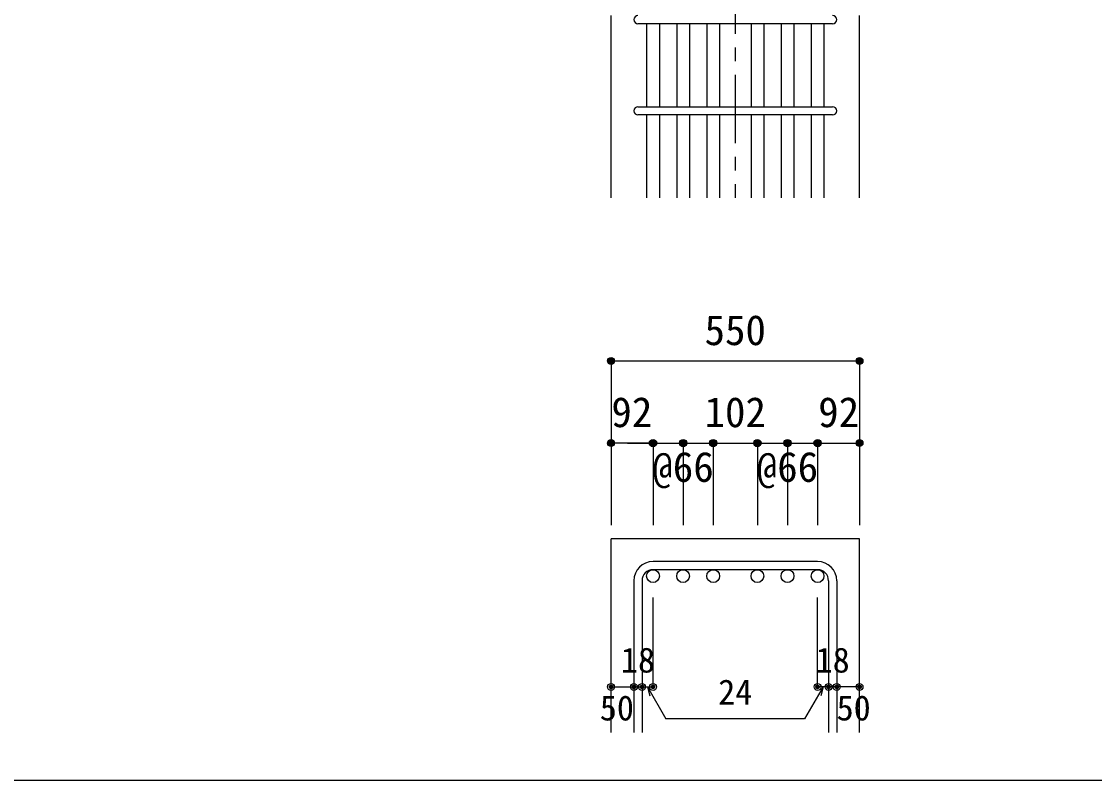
# Model space of a CAD drawing. Units: millimetres at full size, sheet at 1:30; details may follow other scales. Extents: x -5973 to 5954, y -4195 to 4201.
# Drawn here: x -1013 to 1340, y 3 to 1668 of the extents above; entities that cross this region are included whole.
import ezdxf
from ezdxf.enums import TextEntityAlignment as Align

# ---------------------------------------------------------------- set-up
doc = ezdxf.new("R2010")
doc.units = ezdxf.units.MM
doc.header["$LTSCALE"] = 30
doc.header["$PDMODE"] = 32
doc.header["$PDSIZE"] = 15
doc.linetypes.add('CHAIN1', pattern=[8, 5, -1, 1, -1])
for name, color, linetype in [('0-1_躯体線', 2, 'Continuous'), ('0-5_基礎梁筋', 7, 'Continuous'), ('0-6_スタラップ筋', 7, 'Continuous'), ('0-D_寸法', 4, 'Continuous'), ('F-0_枠', 6, 'Continuous')]:
    doc.layers.add(name, color=color, linetype=linetype)
doc.styles.add('ＭＳ ゴシック', font='')
doc.styles.get('ＭＳ ゴシック').set_extended_font_data('MS Gothic')

msp = doc.modelspace()

# ---------------------------------------------------------------- linework, layer by layer
at = {"layer": '0-1_躯体線'}
for p, q in [((279.94, 1281.03), (279.94, 1681.03)), ((824.94, 1281.03), (824.94, 1681.03)), ((279.94, 108.3), (279.94, 533.3)), ((824.94, 533.3), (279.94, 533.3)), ((824.94, 108.3), (824.94, 533.3))]:
    msp.add_line(p, q, dxfattribs=at)
at = {"layer": '0-5_基礎梁筋'}
for p, q in [((357.94, 1663.03), (357.94, 1481.03)), ((385.94, 1663.03), (385.94, 1481.03)), ((423.94, 1663.03), (423.94, 1481.03)), ((451.94, 1663.03), (451.94, 1481.03)), ((489.94, 1663.03), (489.94, 1481.03)), ((517.94, 1663.03), (517.94, 1481.03)), ((586.94, 1663.03), (586.94, 1481.03)), ((614.94, 1663.03), (614.94, 1481.03)), ((652.94, 1663.03), (652.94, 1481.03)), ((680.94, 1663.03), (680.94, 1481.03)), ((718.94, 1663.03), (718.94, 1481.03)), ((746.94, 1663.03), (746.94, 1481.03)), ((357.94, 1463.03), (357.94, 1281.03)), ((385.94, 1463.03), (385.94, 1281.03)), ((423.94, 1463.03), (423.94, 1281.03)), ((451.94, 1463.03), (451.94, 1281.03)), ((489.94, 1463.03), (489.94, 1281.03)), ((517.94, 1463.03), (517.94, 1281.03)), ((586.94, 1463.03), (586.94, 1281.03)), ((614.94, 1463.03), (614.94, 1281.03)), ((652.94, 1463.03), (652.94, 1281.03)), ((680.94, 1463.03), (680.94, 1281.03)), ((718.94, 1463.03), (718.94, 1281.03)), ((746.94, 1463.03), (746.94, 1281.03))]:
    msp.add_line(p, q, dxfattribs=at)
at = {"layer": '0-5_基礎梁筋', "color": 3}
for centre in [(371.94, 451.3), (437.94, 451.3), (503.94, 451.3), (600.94, 451.3), (666.94, 451.3), (732.94, 451.3)]:
    msp.add_circle(centre, 14, dxfattribs=at)
at = {"layer": '0-6_スタラップ筋'}
for p, q in [((765.94, 1663.03), (338.94, 1663.03)), ((338.94, 1481.03), (765.94, 1481.03)), ((765.94, 1463.03), (338.94, 1463.03)), ((732.94, 483.3), (371.94, 483.3)), ((732.94, 465.3), (371.94, 465.3)), ((329.94, 441.3), (329.94, 108.3)), ((347.94, 441.3), (347.94, 108.3)), ((756.94, 441.3), (756.94, 108.3)), ((774.94, 441.3), (774.94, 108.3))]:
    msp.add_line(p, q, dxfattribs=at)
for centre, radius, start, end in [((338.94, 1672.03), 9, 90, 270), ((765.94, 1672.03), 9, 270, 90), ((338.94, 1472.03), 9, 90, 270), ((765.94, 1472.03), 9, 270, 90), ((371.94, 441.3), 42, 90, 180), ((732.94, 441.3), 42, 0, 90), ((371.94, 441.3), 24, 90, 180), ((732.94, 441.3), 24, 0, 90)]:
    msp.add_arc(centre, radius, start, end, dxfattribs=at)
at = {"layer": '0-D_寸法', "linetype": 'CHAIN1'}
msp.add_line((552.44, 3231.03), (552.44, 1281.03), dxfattribs=at)
at = {"layer": '0-D_寸法'}
for p, q in [((279.94, 923.3), (279.94, 743.3)), ((279.94, 923.3), (824.94, 923.3)), ((824.94, 923.3), (824.94, 743.3)), ((279.94, 743.3), (279.94, 563.3)), ((365.94, 743.3), (279.94, 743.3)), ((315.97, 743.3), (371.94, 743.3)), ((371.94, 743.3), (503.94, 743.3)), ((371.94, 743.3), (371.94, 563.3)), ((437.94, 743.3), (437.94, 563.3)), ((503.94, 743.3), (503.94, 563.3)), ((503.94, 743.3), (503.94, 563.3)), ((600.94, 743.3), (600.94, 563.3)), ((600.94, 743.3), (600.94, 563.3)), ((666.94, 743.3), (666.94, 563.3)), ((666.94, 743.3), (666.94, 563.3)), ((732.94, 743.3), (732.94, 563.3)), ((738.94, 743.3), (824.94, 743.3)), ((824.94, 743.3), (824.94, 563.3)), ((371.94, 208.3), (371.94, 404.39)), ((732.94, 208.3), (732.94, 404.39)), ((279.94, 208.3), (329.94, 208.3)), ((329.94, 208.3), (347.94, 208.3)), ((347.94, 208.3), (371.94, 208.3)), ((359.94, 208.3), (400.39, 138.24)), ((359.94, 208.3), (365.11, 188.98)), ((744.94, 208.3), (704.49, 138.24)), ((756.94, 208.3), (732.94, 208.3)), ((744.94, 208.3), (739.76, 188.98)), ((774.94, 208.3), (756.94, 208.3)), ((824.94, 208.3), (774.94, 208.3)), ((704.49, 138.24), (400.39, 138.24))]:
    msp.add_line(p, q, dxfattribs=at)
msp.add_lwpolyline([(503.94, 743.3), (600.94, 743.3), (732.94, 743.3)], dxfattribs=at)
for centre, radius in [((279.94, 923.3), 7.2), ((279.94, 923.3), 6.4), ((279.94, 923.3), 5.6), ((279.94, 923.3), 4.8), ((279.94, 923.3), 4), ((279.94, 923.3), 3.2), ((279.94, 923.3), 2.4), ((279.94, 923.3), 1.6), ((279.94, 923.3), 0.8), ((824.94, 923.3), 7.2), ((824.94, 923.3), 6.4), ((824.94, 923.3), 5.6), ((824.94, 923.3), 4.8), ((824.94, 923.3), 4), ((824.94, 923.3), 3.2), ((824.94, 923.3), 2.4), ((824.94, 923.3), 1.6), ((824.94, 923.3), 0.8), ((279.94, 743.3), 7.2), ((279.94, 743.3), 6.4), ((279.94, 743.3), 5.6), ((279.94, 743.3), 4.8), ((279.94, 743.3), 4), ((279.94, 743.3), 3.2), ((279.94, 743.3), 2.4), ((279.94, 743.3), 1.6), ((279.94, 743.3), 0.8), ((371.94, 743.3), 8), ((371.94, 743.3), 7.2), ((371.94, 743.3), 6.4), ((371.94, 743.3), 5.6), ((371.94, 743.3), 4.8), ((371.94, 743.3), 4), ((371.94, 743.3), 3.2), ((371.94, 743.3), 2.4), ((371.94, 743.3), 1.6), ((371.94, 743.3), 0.8), ((437.94, 743.3), 8), ((437.94, 743.3), 7.2), ((437.94, 743.3), 6.4), ((437.94, 743.3), 5.6), ((437.94, 743.3), 4.8), ((437.94, 743.3), 4), ((437.94, 743.3), 3.2), ((437.94, 743.3), 2.4), ((437.94, 743.3), 1.6), ((437.94, 743.3), 0.8), ((503.94, 743.3), 8), ((503.94, 743.3), 7.2), ((503.94, 743.3), 6.4), ((503.94, 743.3), 5.6), ((503.94, 743.3), 4.8), ((503.94, 743.3), 4), ((503.94, 743.3), 3.2), ((503.94, 743.3), 2.4), ((503.94, 743.3), 1.6), ((503.94, 743.3), 0.8), ((600.94, 743.3), 8), ((600.94, 743.3), 7.2), ((600.94, 743.3), 6.4), ((600.94, 743.3), 5.6), ((600.94, 743.3), 4.8), ((600.94, 743.3), 4), ((600.94, 743.3), 3.2), ((600.94, 743.3), 2.4), ((600.94, 743.3), 1.6), ((600.94, 743.3), 0.8), ((666.94, 743.3), 8), ((666.94, 743.3), 7.2), ((666.94, 743.3), 6.4), ((666.94, 743.3), 5.6), ((666.94, 743.3), 4.8), ((666.94, 743.3), 4), ((666.94, 743.3), 3.2), ((666.94, 743.3), 2.4), ((666.94, 743.3), 1.6), ((666.94, 743.3), 0.8), ((732.94, 743.3), 8), ((732.94, 743.3), 7.2), ((732.94, 743.3), 6.4), ((732.94, 743.3), 5.6), ((732.94, 743.3), 4.8), ((732.94, 743.3), 4), ((732.94, 743.3), 3.2), ((732.94, 743.3), 2.4), ((732.94, 743.3), 1.6), ((732.94, 743.3), 0.8), ((824.94, 743.3), 7.2), ((824.94, 743.3), 6.4), ((824.94, 743.3), 5.6), ((824.94, 743.3), 4.8), ((824.94, 743.3), 4), ((824.94, 743.3), 3.2), ((824.94, 743.3), 2.4), ((824.94, 743.3), 1.6), ((824.94, 743.3), 0.8), ((279.94, 208.3), 4), ((279.94, 208.3), 3.6), ((329.94, 208.3), 4), ((329.94, 208.3), 3.6), ((347.94, 208.3), 4), ((347.94, 208.3), 3.6), ((371.94, 208.3), 4), ((371.94, 208.3), 3.6), ((732.94, 208.3), 4), ((732.94, 208.3), 3.6), ((756.94, 208.3), 4), ((756.94, 208.3), 3.6), ((774.94, 208.3), 4), ((774.94, 208.3), 3.6), ((824.94, 208.3), 4), ((824.94, 208.3), 3.6), ((279.94, 208.3), 3.2), ((279.94, 208.3), 2.8), ((279.94, 208.3), 2.4), ((279.94, 208.3), 2), ((279.94, 208.3), 1.6), ((279.94, 208.3), 1.2), ((279.94, 208.3), 0.8), ((279.94, 208.3), 0.4), ((329.94, 208.3), 3.2), ((329.94, 208.3), 2.8), ((329.94, 208.3), 2.4), ((329.94, 208.3), 2), ((329.94, 208.3), 1.6), ((329.94, 208.3), 1.2), ((329.94, 208.3), 0.8), ((329.94, 208.3), 0.4), ((347.94, 208.3), 3.2), ((347.94, 208.3), 2.8), ((347.94, 208.3), 2.4), ((347.94, 208.3), 2), ((347.94, 208.3), 1.6), ((347.94, 208.3), 1.2), ((347.94, 208.3), 0.8), ((347.94, 208.3), 0.4), ((371.94, 208.3), 3.2), ((371.94, 208.3), 2.8), ((371.94, 208.3), 2.4), ((371.94, 208.3), 2), ((371.94, 208.3), 1.6), ((371.94, 208.3), 1.2), ((371.94, 208.3), 0.8), ((371.94, 208.3), 0.4), ((732.94, 208.3), 3.2), ((732.94, 208.3), 2.8), ((732.94, 208.3), 2.4), ((732.94, 208.3), 2), ((732.94, 208.3), 1.6), ((732.94, 208.3), 1.2), ((732.94, 208.3), 0.8), ((732.94, 208.3), 0.4), ((756.94, 208.3), 3.2), ((756.94, 208.3), 2.8), ((756.94, 208.3), 2.4), ((756.94, 208.3), 2), ((756.94, 208.3), 1.6), ((756.94, 208.3), 1.2), ((756.94, 208.3), 0.8), ((756.94, 208.3), 0.4), ((774.94, 208.3), 3.2), ((774.94, 208.3), 2.8), ((774.94, 208.3), 2.4), ((774.94, 208.3), 2), ((774.94, 208.3), 1.6), ((774.94, 208.3), 1.2), ((774.94, 208.3), 0.8), ((774.94, 208.3), 0.4), ((824.94, 208.3), 3.2), ((824.94, 208.3), 2.8), ((824.94, 208.3), 2.4), ((824.94, 208.3), 2), ((824.94, 208.3), 1.6), ((824.94, 208.3), 1.2), ((824.94, 208.3), 0.8), ((824.94, 208.3), 0.4)]:
    msp.add_circle(centre, radius, dxfattribs=at)
at = {"layer": '0-D_寸法', "color": 7}
for p in [(279.94, 923.3), (279.94, 923.3), (824.94, 923.3), (824.94, 923.3), (279.94, 743.3), (371.94, 743.3), (371.94, 743.3), (437.94, 743.3), (437.94, 743.3), (503.94, 743.3), (503.94, 743.3), (600.94, 743.3), (600.94, 743.3), (666.94, 743.3), (666.94, 743.3), (732.94, 743.3), (732.94, 743.3), (824.94, 743.3), (279.94, 208.3), (329.94, 208.3), (347.94, 208.3), (371.94, 208.3), (371.94, 208.3), (732.94, 208.3), (732.94, 208.3), (756.94, 208.3), (774.94, 208.3), (824.94, 208.3)]:
    msp.add_point(p, dxfattribs=at)
at = {"layer": 'F-0_枠', "color": 2}
msp.add_line((3723.6, 2.95), (-5972.88, 2.95), dxfattribs=at)

# ---------------------------------------------------------------- texts
at = {"layer": '0-D_寸法', "style": 'ＭＳ ゴシック'}
for s, height, p in [('550', 65.98, (484.94, 938.3)), ('92', 65.98, (280.58, 758.39)), ('102', 65.98, (484.94, 758.3)), ('92', 65.98, (734.3, 758.39)), ('@66', 65.98, (370.44, 638.3)), ('@66', 65.98, (599.44, 638.3)), ('18', 54.99, (301.44, 223.3)), ('18', 54.99, (728.61, 223.27)), ('24', 54.99, (514.94, 153.24)), ('50', 54.99, (255.27, 118.24)), ('50', 54.99, (774.61, 118.24))]:
    msp.add_text(s, height=height, dxfattribs=at).set_placement(p, align=Align.BOTTOM_LEFT)

doc.saveas('drawing.dxf')
